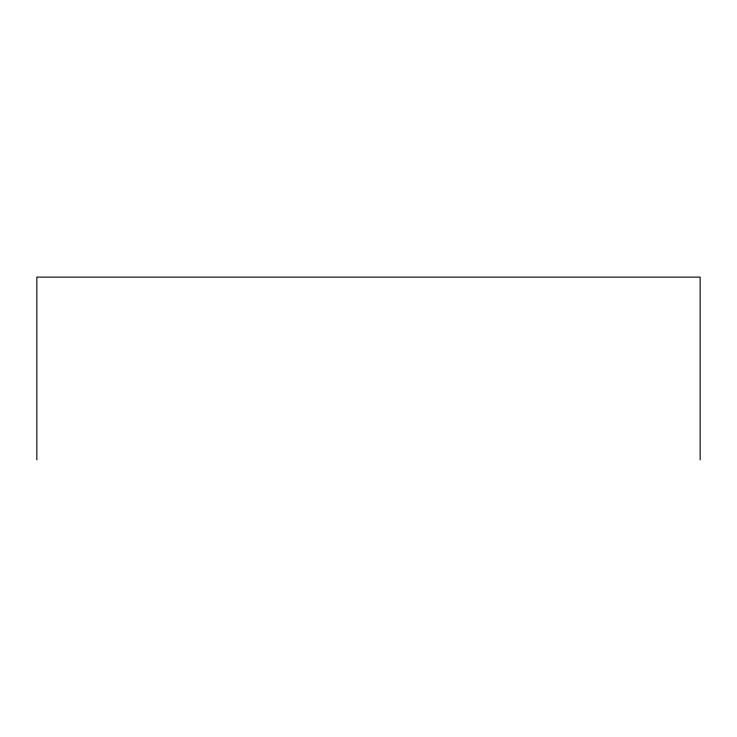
<?xml version="1.0" encoding="UTF-8"?>
<svg xmlns="http://www.w3.org/2000/svg" width="737" height="737" viewBox="0 0 737 737"><rect width="100%" height="100%" fill="white"/><g stroke="black" fill="none" stroke-linecap="round" stroke-linejoin="round"><path stroke-width="1.11" d="M700.15 459.888L700.15 277.112L36.85 277.112L36.85 459.888"/></g></svg>
